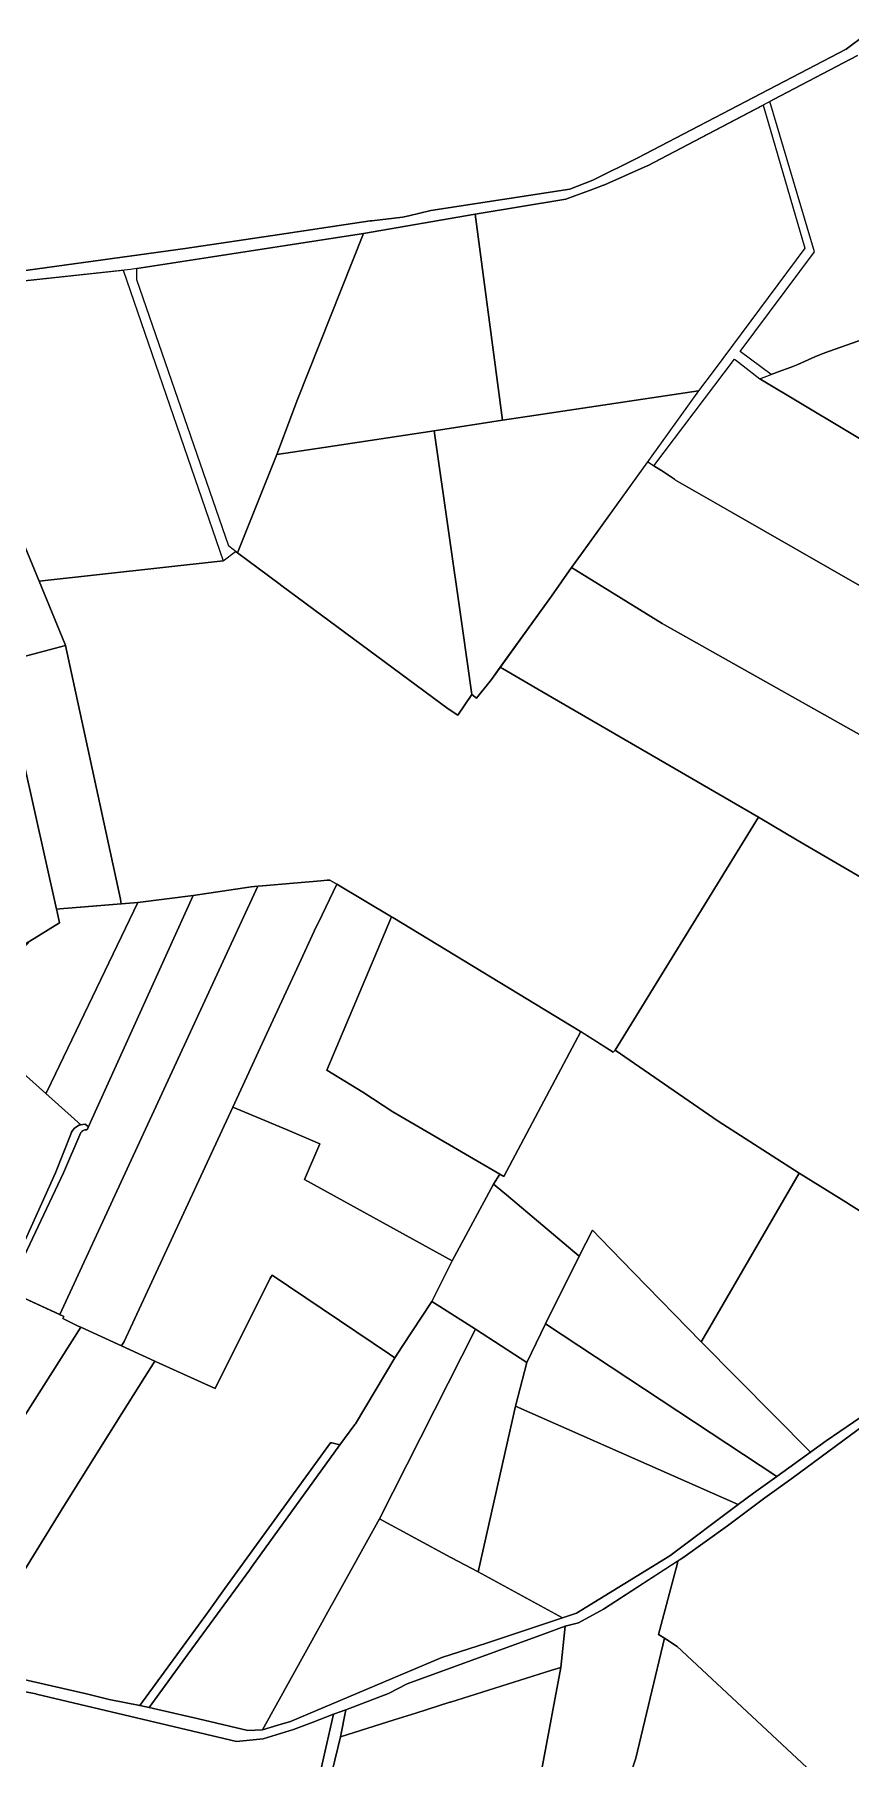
# Model space of a CAD drawing. Header units: metres. Extents: x 3 to 1005126, y 39 to 4383651.
# Drawn here: x 493866 to 494238, y 4372384 to 4373170 of the extents above; entities that cross this region are included whole.
import ezdxf

# ---------------------------------------------------------------- set-up
doc = ezdxf.new("R2010")
doc.units = ezdxf.units.M
doc.header["$MEASUREMENT"] = 0
doc.layers.add('TM_Llucmajor', color=7, linetype='Continuous')

msp = doc.modelspace()

# ---------------------------------------------------------------- linework, layer by layer
at = {"layer": 'TM_Llucmajor', "linetype": 'Continuous', "flags": 128}
for points in [[(494244.84, 4373169.8), (494235.86, 4373163.13), (494140.52, 4373113.39), (494120.4, 4373103.36), (494109.83, 4373099.32), (494046.51, 4373089.5), (494036.43, 4373087.16), (494033.51, 4373086.49), (494019.6, 4373084.88), (494018.76, 4373084.78), (493977.45, 4373078.6), (493934.42, 4373072.16), (493837.12, 4373058.91)], [(493837.12, 4373058.91), (493934.42, 4373072.16), (493977.45, 4373078.6), (494018.76, 4373084.78), (494019.6, 4373084.88), (494033.51, 4373086.49), (494036.43, 4373087.16), (494046.51, 4373089.5), (494109.83, 4373099.32), (494120.4, 4373103.36), (494140.52, 4373113.39), (494235.86, 4373163.13), (494244.84, 4373169.8)], [(494241.09, 4373160.25), (494202.78, 4373140.13), (494200.38, 4373138.86), (494200.28, 4373138.81), (494145.29, 4373109.99), (494145.2, 4373109.93), (494125.36, 4373101.16), (494125.16, 4373101.09), (494118.77, 4373098.69), (494112.14, 4373096.2), (494108.1, 4373094.68), (494107.99, 4373094.65), (494066.72, 4373087.93), (494015.78, 4373079.09), (493909.45, 4373062.72), (493838.48, 4373055)], [(494259.22, 4373036.32), (494227.89, 4373025.25), (494224.12, 4373023.91), (494221.62, 4373022.8), (494213.79, 4373019.31), (494210.83, 4373018.2), (494204.92, 4373015.98), (494201.73, 4373014.78), (494201.73, 4373014.78), (494187.61, 4373025.27), (494221.37, 4373070.72), (494201.07, 4373139.23), (494202.78, 4373140.13), (494241.09, 4373160.25)], [(493831.41, 4372722.28), (493886.87, 4372672.76), (493886.87, 4372672.76), (493886.31, 4372672.57), (493886.01, 4372672.51), (493885.97, 4372672.46), (493885.81, 4372672.41), (493884.83, 4372671.88), (493883.97, 4372671.18), (493883.24, 4372670.33), (493882.67, 4372669.37), (493882.33, 4372668.43), (493875.3, 4372650.9), (493858, 4372612.44)], [(493858, 4372612.44), (493875.3, 4372650.9), (493882.33, 4372668.43), (493882.67, 4372669.37), (493883.24, 4372670.33), (493883.97, 4372671.18), (493884.83, 4372671.88), (493885.81, 4372672.41), (493885.97, 4372672.46), (493886.01, 4372672.51), (493886.31, 4372672.57), (493886.87, 4372672.76), (493887.77, 4372672.89), (493888.8, 4372673.11), (493890.31, 4372671.82), (493890.17, 4372671.52), (493889.83, 4372670.77), (493889.67, 4372670.42), (493889.44, 4372670.45), (493888.7, 4372670.41), (493888, 4372670.17), (493887.76, 4372670.03), (493887.39, 4372669.75), (493886.92, 4372669.19), (493878.92, 4372650.81), (493855.85, 4372601.97)], [(493858.74, 4372465.79), (493877.89, 4372496.93), (493891.3, 4372518.33), (493900, 4372532.2), (493905.59, 4372541.12), (493915.89, 4372557.55), (493920.55, 4372564.99), (493922.59, 4372564.05), (493948.15, 4372552.48), (493973.13, 4372602.46), (493974.06, 4372604.18), (494027.6, 4372568.16), (494030.05, 4372566.51), (494012.07, 4372536.44), (494011.84, 4372536.13), (494004.98, 4372526.78), (494001.34, 4372527.69), (494000.8, 4372527.82), (493952.53, 4372461.29), (493944.56, 4372450.32), (493913.85, 4372408), (493899.82, 4372410.68), (493889.45, 4372413.29), (493834.72, 4372425.79)], [(493834.72, 4372425.79), (493889.45, 4372413.29), (493899.82, 4372410.68), (493913.85, 4372408), (493918.01, 4372407.1), (493940.5, 4372401.87), (493963, 4372396.62), (493969.74, 4372396.93), (493976.64, 4372399.01), (493982.54, 4372400.79), (494051.43, 4372429.86), (494071.94, 4372436.42), (494073.25, 4372436.84), (494106.5, 4372447.91), (494112.96, 4372450.07), (494155.42, 4372476.24), (494186.67, 4372499.59), (494193.66, 4372504.82), (494204.22, 4372512.41), (494219.62, 4372523.5), (494226.82, 4372528.68), (494251.75, 4372545.73)], [(494244.28, 4372535.92), (494211.18, 4372511.53), (494198.83, 4372502.69), (494181.77, 4372489.98), (494181.77, 4372489.98), (494161.39, 4372475.34), (494125.16, 4372451.88), (494113.84, 4372445.71), (494107.75, 4372444.13), (494097.89, 4372440.55), (494035.72, 4372417.94), (494027.12, 4372413.46), (494007.65, 4372406.08), (494002.07, 4372404), (493992.42, 4372400.34), (493983.8, 4372397.07), (493970.07, 4372392.86), (493957.91, 4372391.68), (493866.71, 4372413.2), (493866.37, 4372413.27), (493833.41, 4372419.75), (493810.37, 4372413.24), (493787.78, 4372352.75)], [(494229.28, 4372369.1), (494158.87, 4372434.96), (494153.01, 4372438.67), (494150.36, 4372440.35), (494158.92, 4372472.94), (494159.19, 4372473.91), (494161.39, 4372475.34), (494181.77, 4372489.98), (494181.77, 4372489.98), (494198.83, 4372502.69), (494211.18, 4372511.53), (494244.28, 4372535.92)], [(494135.28, 4372369.81), (494140.02, 4372384.07), (494153.01, 4372438.67), (494158.87, 4372434.96), (494229.28, 4372369.1)], [(493787.78, 4372352.75), (493810.37, 4372413.24), (493833.41, 4372419.75), (493866.37, 4372413.27), (493866.71, 4372413.2), (493957.91, 4372391.68), (493970.07, 4372392.86), (493983.8, 4372397.07), (493992.42, 4372400.34), (494002.07, 4372404), (493993.02, 4372363.98)], [(493993.02, 4372363.98), (494002.07, 4372404), (494007.65, 4372406.08), (494005.32, 4372393.72), (493998.92, 4372367.39)]]:
    msp.add_lwpolyline(points, dxfattribs=at)
for points in [[(494168.52, 4373007.3), (494121.85, 4373000.37), (494094.5, 4372996.31), (494079.15, 4372993.93), (494066.72, 4373087.93), (494107.99, 4373094.65), (494108.1, 4373094.68), (494112.14, 4373096.2), (494118.77, 4373098.69), (494125.16, 4373101.09), (494125.36, 4373101.16), (494145.2, 4373109.93), (494145.29, 4373109.99), (494198.01, 4373137.62), (494217.03, 4373072.4), (494175.75, 4373016.75), (494168.52, 4373007.3)], [(493976.19, 4372978.32), (493985.71, 4373003.35), (494015.78, 4373079.09), (494066.72, 4373087.93), (494079.15, 4372993.93), (494047.98, 4372989.1), (493997.74, 4372981.55), (493976.19, 4372978.32)], [(493958.36, 4372933.42), (493954.43, 4372936.46), (493912.34, 4373057.91), (493912.34, 4373063.17), (494015.78, 4373079.09), (493985.71, 4373003.35), (493976.19, 4372978.32), (493958.36, 4372933.42)], [(494273.73, 4372966.68), (494196.54, 4373012.83), (494204.92, 4373015.98), (494210.83, 4373018.2), (494213.79, 4373019.31), (494221.62, 4373022.8), (494224.12, 4373023.91), (494227.89, 4373025.25), (494259.22, 4373036.32), (494367.15, 4373074.49), (494370.87, 4373063.56), (494371.38, 4373062.04), (494382.83, 4373028.35), (494385.68, 4373019.97), (494320.54, 4372971.21), (494301.38, 4372956.88), (494297.06, 4372953.64), (494273.73, 4372966.68)], [(493815.28, 4373052.54), (493837.37, 4373054.86), (493838.48, 4373055), (493906.25, 4373062.37), (493951.81, 4372929.91), (493867.88, 4372920.62), (493813.67, 4373052.04), (493813.53, 4373052.36), (493815.28, 4373052.54)], [(493867.88, 4372920.62), (493879.78, 4372891.77), (493879.87, 4372891.3), (493850.69, 4372883.56), (493875.79, 4372771.1), (493876.07, 4372769.85), (493877.18, 4372764.86), (493863.58, 4372756.39), (493858.96, 4372753.52), (493850.73, 4372775.44), (493853.54, 4372777.25), (493844.92, 4372798.62), (493842.57, 4372797.15), (493822.92, 4372849.46), (493813.6, 4372874.27), (493754.26, 4373027.01), (493751.43, 4373034.29), (493751.14, 4373035.02), (493758.6, 4373037.23), (493800.57, 4373049.65), (493813.34, 4373052.82), (493813.67, 4373052.04), (493867.88, 4372920.62)], [(494184.99, 4373021.8), (494185.47, 4373021.43), (494196.54, 4373012.83), (494273.73, 4372966.68), (494297.06, 4372953.64), (494311.34, 4372945.66), (494339.8, 4372929.76), (494382.58, 4372905.86), (494366.97, 4372862.91), (494361.9, 4372849.86), (494183.59, 4372952.04), (494158.12, 4372966.64), (494157.54, 4372967.04), (494153.94, 4372969.47), (494151.72, 4372970.97), (494151.42, 4372971.16), (494148.17, 4372973.23), (494184.99, 4373021.8)], [(494065.25, 4372868.86), (494060.99, 4372898.94), (494060.82, 4372900.12), (494048.14, 4372987.98), (494047.98, 4372989.1), (494079.15, 4372993.93), (494094.5, 4372996.31), (494121.85, 4373000.37), (494168.52, 4373007.3), (494115.22, 4372932.98), (494110.59, 4372926.79), (494101.46, 4372913.81), (494074.19, 4372875.78), (494067.27, 4372867.21), (494065.25, 4372868.86)], [(494058.73, 4372859.53), (494054.35, 4372862.31), (493978.53, 4372918.47), (493977.14, 4372919.5), (493958.36, 4372933.42), (493976.19, 4372978.32), (493997.74, 4372981.55), (494047.98, 4372989.1), (494048.14, 4372987.98), (494060.82, 4372900.12), (494060.99, 4372898.94), (494065.25, 4372868.86), (494058.73, 4372859.53)], [(494341.73, 4372794.61), (494153.05, 4372900.66), (494151.92, 4372901.3), (494112.63, 4372925.53), (494110.59, 4372926.79), (494115.22, 4372932.98), (494145.37, 4372975.02), (494146.26, 4372974.45), (494148.17, 4372973.23), (494151.42, 4372971.16), (494151.72, 4372970.97), (494153.94, 4372969.47), (494157.54, 4372967.04), (494158.12, 4372966.64), (494183.59, 4372952.04), (494361.9, 4372849.86), (494353.81, 4372829.07), (494341.73, 4372794.61)], [(493905.26, 4372773.51), (493905.11, 4372774.38), (493904.92, 4372775.67), (493879.87, 4372891.3), (493879.78, 4372891.77), (493867.88, 4372920.62), (493951.81, 4372929.91), (493957.4, 4372934.16), (493958.36, 4372933.42), (493977.14, 4372919.5), (493978.53, 4372918.47), (494054.35, 4372862.31), (494058.73, 4372859.53), (494065.25, 4372868.86), (494067.27, 4372867.21), (494074.19, 4372875.78), (494078.15, 4372881.3), (494078.49, 4372881.1), (494079.13, 4372880.74), (494097.14, 4372870.29), (494195.86, 4372813.03), (494130.55, 4372706.79), (494129.67, 4372705.87), (494114.76, 4372715.34), (494029.12, 4372767.2), (494028.57, 4372767.54), (494003.58, 4372782.4), (494000.44, 4372784.32), (493999.18, 4372784.21), (493996.35, 4372783.97), (493983.89, 4372782.9), (493969.7, 4372781.7), (493967.66, 4372781.49), (493964.56, 4372781.2), (493938.16, 4372777.35), (493912.84, 4372774.13), (493905.26, 4372773.51)], [(494078.49, 4372881.1), (494078.15, 4372881.3), (494101.46, 4372913.81), (494110.59, 4372926.79), (494112.63, 4372925.53), (494151.92, 4372901.3), (494153.05, 4372900.66), (494341.73, 4372794.61), (494341.52, 4372794.14), (494325.94, 4372758.99), (494325.9, 4372758.87), (494320.39, 4372740.24), (494213.47, 4372802.57), (494195.86, 4372813.03), (494097.14, 4372870.29), (494079.13, 4372880.74), (494078.49, 4372881.1)], [(493877.34, 4372771.22), (493875.79, 4372771.1), (493850.69, 4372883.56), (493879.87, 4372891.3), (493904.92, 4372775.67), (493905.11, 4372774.38), (493905.26, 4372773.51), (493877.34, 4372771.22)], [(494177.55, 4372674.34), (494130.55, 4372706.79), (494195.86, 4372813.03), (494213.47, 4372802.57), (494320.39, 4372740.24), (494320.3, 4372740.02), (494300.95, 4372685.9), (494300.77, 4372685.4), (494274.96, 4372613.15), (494274.94, 4372613.03), (494236.93, 4372636.74), (494236.73, 4372636.86), (494214.45, 4372650.63), (494177.55, 4372674.34)], [(493877.24, 4372586.24), (493855.47, 4372596.28), (493853.04, 4372597.4), (493853.14, 4372597.51), (493854.43, 4372599.4), (493855.56, 4372601.39), (493855.85, 4372601.97), (493878.92, 4372650.81), (493886.92, 4372669.19), (493887.39, 4372669.75), (493887.76, 4372670.03), (493888, 4372670.17), (493888.7, 4372670.41), (493889.44, 4372670.45), (493889.67, 4372670.42), (493889.83, 4372670.77), (493890.31, 4372671.82), (493891.3, 4372674), (493938.16, 4372777.35), (493964.56, 4372781.2), (493967.66, 4372781.49), (493877.24, 4372586.24)], [(493969.7, 4372781.7), (493983.89, 4372782.9), (493996.35, 4372783.97), (493999.18, 4372784.21), (494000.44, 4372784.32), (494003.58, 4372782.4), (493996.88, 4372768.49), (493993.27, 4372761.02), (493986.37, 4372746.13), (493971.5, 4372714.04), (493956.12, 4372680.82), (493906.56, 4372573.95), (493905.49, 4372571.93), (493886.93, 4372580.47), (493885.72, 4372581.02), (493878.68, 4372584.43), (493879.13, 4372585.37), (493877.24, 4372586.24), (493967.66, 4372781.49), (493969.7, 4372781.7)], [(494028.57, 4372767.54), (494020.97, 4372749.52), (493999.1, 4372697.66), (494015.4, 4372687.62), (494029.19, 4372678.64), (494077.96, 4372650.2), (494075.13, 4372645.73), (494056.26, 4372610.72), (493988.9, 4372647.82), (493995.87, 4372664.11), (493980.95, 4372670.38), (493965.33, 4372676.93), (493956.12, 4372680.82), (493971.5, 4372714.04), (493986.37, 4372746.13), (493993.27, 4372761.02), (493996.88, 4372768.49), (494003.58, 4372782.4), (494028.57, 4372767.54)], [(493875.79, 4372771.1), (493877.34, 4372771.22), (493912.84, 4372774.13), (493871.51, 4372688.12), (493870.89, 4372687.03), (493831.41, 4372722.28), (493832.69, 4372723.58), (493843.35, 4372734.29), (493862.41, 4372755.14), (493863.58, 4372756.39), (493877.18, 4372764.86), (493876.07, 4372769.85), (493875.79, 4372771.1)], [(493938.16, 4372777.35), (493891.3, 4372674), (493890.31, 4372671.82), (493888.8, 4372673.11), (493887.77, 4372672.89), (493886.87, 4372672.76), (493870.89, 4372687.03), (493871.51, 4372688.12), (493912.84, 4372774.13), (493938.16, 4372777.35)], [(494114.76, 4372715.34), (494114.85, 4372715.28), (494079.78, 4372649.14), (494077.96, 4372650.2), (494029.19, 4372678.64), (494015.4, 4372687.62), (493999.1, 4372697.66), (494020.97, 4372749.52), (494028.57, 4372767.54), (494029.12, 4372767.2), (494114.76, 4372715.34)], [(494114.85, 4372715.28), (494129.67, 4372705.87), (494130.55, 4372706.79), (494177.55, 4372674.34), (494214.45, 4372650.63), (494172.68, 4372578.73), (494169.83, 4372573.84), (494138.95, 4372605.36), (494123.73, 4372621.03), (494120.14, 4372624.71), (494114.16, 4372612.8), (494081.01, 4372640.76), (494076.72, 4372644.38), (494075.13, 4372645.73), (494077.96, 4372650.2), (494079.78, 4372649.14), (494114.85, 4372715.28)], [(493906.56, 4372573.95), (493956.12, 4372680.82), (493965.33, 4372676.93), (493980.95, 4372670.38), (493995.87, 4372664.11), (493988.9, 4372647.82), (494056.26, 4372610.72), (494046.88, 4372592.2), (494033.46, 4372571.73), (494030.05, 4372566.51), (494027.6, 4372568.16), (493974.06, 4372604.18), (493973.13, 4372602.46), (493948.15, 4372552.48), (493922.59, 4372564.05), (493905.49, 4372571.93), (493906.56, 4372573.95)], [(494050.62, 4372589.84), (494046.88, 4372592.2), (494056.26, 4372610.72), (494075.13, 4372645.73), (494076.72, 4372644.38), (494081.01, 4372640.76), (494114.16, 4372612.8), (494098.77, 4372582.01), (494090.25, 4372564.44), (494066.88, 4372579.54), (494050.62, 4372589.84)], [(494219.62, 4372523.5), (494169.83, 4372573.84), (494172.68, 4372578.73), (494214.45, 4372650.63), (494236.73, 4372636.86), (494236.93, 4372636.74), (494274.94, 4372613.03), (494265.3, 4372584.15), (494255.53, 4372546.99), (494251.75, 4372545.73), (494226.82, 4372528.68), (494219.62, 4372523.5)], [(494204.22, 4372512.41), (494098.77, 4372582.01), (494114.16, 4372612.8), (494120.14, 4372624.71), (494123.73, 4372621.03), (494138.95, 4372605.36), (494169.83, 4372573.84), (494219.62, 4372523.5), (494204.22, 4372512.41)], [(493855.19, 4372595.8), (493855.47, 4372596.28), (493879.13, 4372585.37), (493878.68, 4372584.43), (493885.72, 4372581.02), (493886.93, 4372580.47), (493824.96, 4372483.24), (493798.71, 4372499.69), (493796.28, 4372501.15), (493800.86, 4372507.08), (493802.77, 4372510.04), (493814.96, 4372528.56), (493828.51, 4372550.13), (493855.19, 4372595.8)], [(493940.5, 4372401.87), (493918.01, 4372407.1), (493935.82, 4372431.52), (493963.74, 4372469.78), (493964.73, 4372471.13), (494004.98, 4372526.78), (494011.84, 4372536.13), (494012.07, 4372536.44), (494030.05, 4372566.51), (494033.46, 4372571.73), (494046.88, 4372592.2), (494050.62, 4372589.84), (494066.88, 4372579.54), (494023.07, 4372493.13), (494002.42, 4372455.89), (494000.3, 4372452.07), (493996.22, 4372444.7), (493969.74, 4372396.93), (493963, 4372396.62), (493940.5, 4372401.87)], [(493824.96, 4372483.24), (493886.93, 4372580.47), (493920.55, 4372564.99), (493915.89, 4372557.55), (493905.59, 4372541.12), (493900, 4372532.2), (493891.3, 4372518.33), (493877.89, 4372496.93), (493858.74, 4372465.79), (493837.95, 4372431.98), (493833.85, 4372425.59), (493819.07, 4372422.2), (493810.76, 4372419.58), (493778.66, 4372410.82), (493777.39, 4372410.54), (493820.46, 4372478.23), (493823.53, 4372483.05), (493824.02, 4372483.83), (493824.96, 4372483.24)], [(494055.65, 4372475.53), (494023.07, 4372493.13), (494066.88, 4372579.54), (494090.25, 4372564.44), (494085.03, 4372544.54), (494068.01, 4372468.98), (494055.95, 4372475.37), (494055.65, 4372475.53)], [(494186.67, 4372499.59), (494085.03, 4372544.54), (494090.25, 4372564.44), (494098.77, 4372582.01), (494204.22, 4372512.41), (494193.66, 4372504.82), (494186.67, 4372499.59)], [(494106.5, 4372447.91), (494068.01, 4372468.98), (494085.03, 4372544.54), (494186.67, 4372499.59), (494155.42, 4372476.24), (494112.96, 4372450.07), (494106.5, 4372447.91)], [(493918.01, 4372407.1), (493913.85, 4372408), (493944.56, 4372450.32), (493952.53, 4372461.29), (494000.8, 4372527.82), (494001.34, 4372527.69), (494004.98, 4372526.78), (493964.73, 4372471.13), (493963.74, 4372469.78), (493935.82, 4372431.52), (493918.01, 4372407.1)], [(493969.74, 4372396.93), (493996.22, 4372444.7), (494000.3, 4372452.07), (494002.42, 4372455.89), (494023.07, 4372493.13), (494055.65, 4372475.53), (494055.95, 4372475.37), (494068.01, 4372468.98), (494106.5, 4372447.91), (494073.25, 4372436.84), (494071.94, 4372436.42), (494051.43, 4372429.86), (493982.54, 4372400.79), (493976.64, 4372399.01), (493969.74, 4372396.93)], [(494158.92, 4372472.94), (494150.36, 4372440.35), (494153.01, 4372438.67), (494140.02, 4372384.07), (494135.28, 4372369.81), (494134.96, 4372369.01), (494134.74, 4372368.46), (494132.25, 4372362.42), (494124.3, 4372367.46), (494122.43, 4372368.32), (494097.2, 4372379.93), (494097.37, 4372380.69), (494105.76, 4372425.32), (494107.75, 4372444.13), (494113.84, 4372445.71), (494125.16, 4372451.88), (494159.19, 4372473.91), (494158.92, 4372472.94)], [(494005.32, 4372393.72), (494007.65, 4372406.08), (494027.12, 4372413.46), (494035.72, 4372417.94), (494097.89, 4372440.55), (494107.75, 4372444.13), (494105.76, 4372425.32), (494101.73, 4372424.15), (494055.39, 4372409.59), (494055.15, 4372409.51), (494039.66, 4372404.56), (494029.73, 4372401.42), (494005.32, 4372393.72)], [(494021.32, 4372363.04), (493998.92, 4372367.39), (494005.32, 4372393.72), (494029.73, 4372401.42), (494039.66, 4372404.56), (494055.15, 4372409.51), (494055.39, 4372409.59), (494101.73, 4372424.15), (494105.76, 4372425.32), (494097.37, 4372380.69), (494097.2, 4372379.93), (494093.83, 4372360.4), (494091.84, 4372348.89), (494055.12, 4372356.47), (494051.4, 4372357.19), (494045.85, 4372358.27), (494028.25, 4372361.7), (494026.89, 4372361.96), (494025.71, 4372362.18), (494021.32, 4372363.04)]]:
    msp.add_lwpolyline(points, close=True, dxfattribs=at)

doc.saveas('drawing.dxf')
